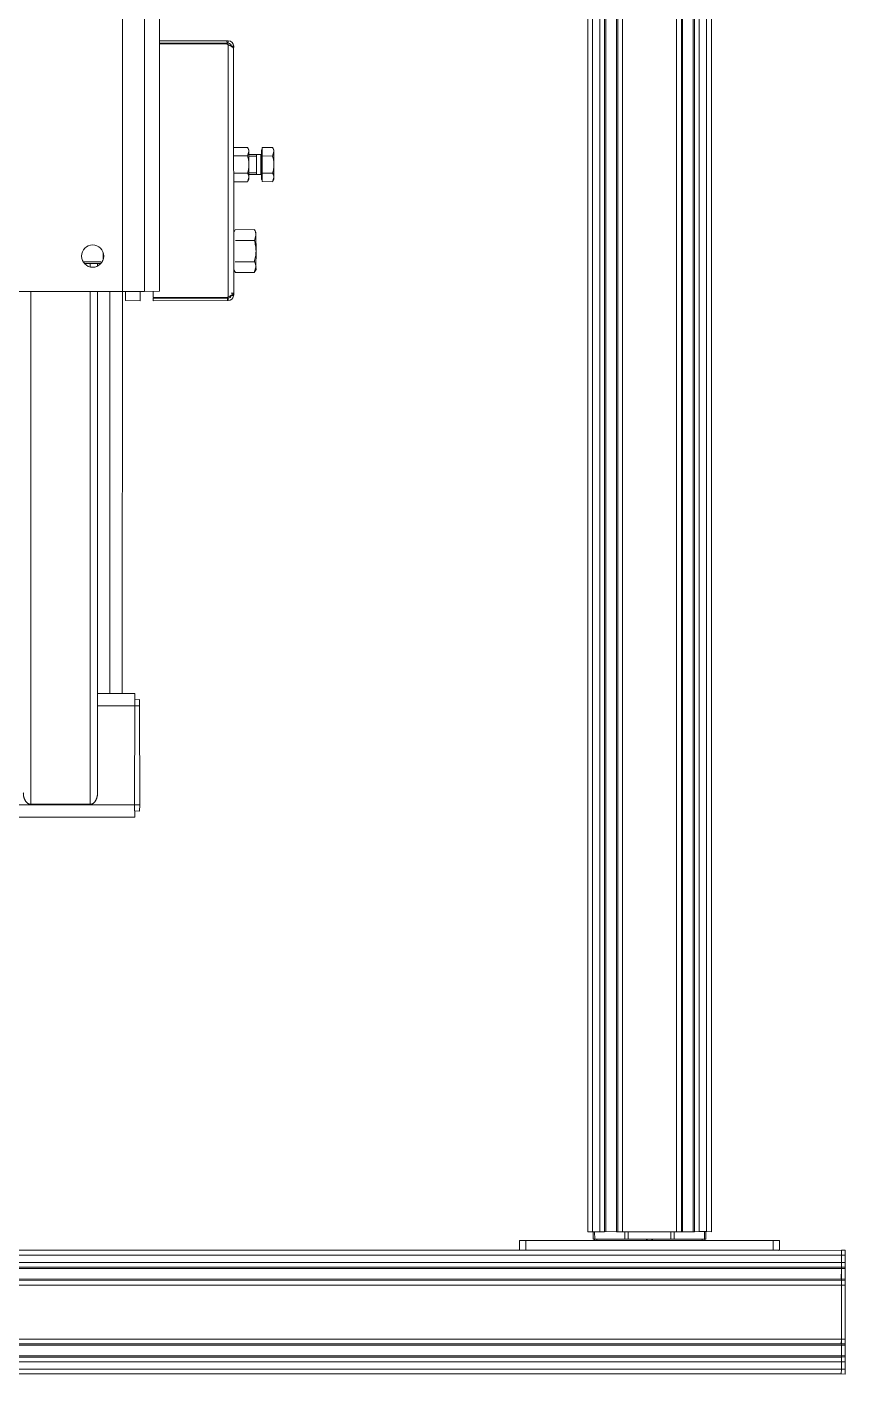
# Model space of a CAD drawing. Header units: millimetres. Extents: x 2179 to 48742, y 3478 to 161002.
# Drawn here: x 35522 to 36183, y 148133 to 149222 of the extents above; entities that cross this region are included whole.
import ezdxf

# ---------------------------------------------------------------- set-up
doc = ezdxf.new("R2010")
doc.units = ezdxf.units.MM
doc.layers.add('0-1', color=7, linetype='Continuous', lineweight=9)
doc.layers.add('2966-1_navrh dispozice stroju-HK_02_dwg-1', color=7, linetype='Continuous', lineweight=9, true_color=0x919191)

# ---------------------------------------------------------------- blocks, each defined once
blk = doc.blocks.new('2966-1_navrh dispozice stroju-HK_02_dwg-876232-1NP _ stroje')
at = {"layer": '0-1'}
for p, q in [((-65881.8, 62139.6), (-65880.9, 62141)), ((-65777.1, 62115.3), (-65781.4, 62108.1)), ((-65798.7, 62105.9), (-65795.5, 62111.3)), ((-65787.1, 62099), (-65783.9, 62104.3)), ((-65793.3, 62088.3), (-65787.5, 62098)), ((-65731.1, 62052.5), (-65723.2, 62065.7)), ((-65711.2, 62036.6), (-65710.1, 62038.3)), ((-65709.4, 62035.6), (-65708.2, 62037.2)), ((-65787.6, 61961.8), (-65792.7, 61964.9)), ((-64859.8, 61968.9), (-64859, 61968.4)), ((-65794.1, 61948), (-65787.2, 61959.5)), ((-65792.8, 61947.2), (-65785.9, 61958.7)), ((-65788, 61949.9), (-65790.4, 61951.3)), ((-65787.3, 61956.4), (-65785.5, 61955.4)), ((-65768, 61944.8), (-65420.6, 61736)), ((-64890.6, 61917.7), (-64895.7, 61920.8)), ((-64903.6, 61896), (-64902.8, 61895.5)), ((-65479.2, 61794.5), (-65484.3, 61786))]:
    blk.add_line(p, q, dxfattribs=at)
at = {"layer": '0-1', "flags": 128}
for points in [[(-66171.5, 62754.6), (-66168.5, 62759.6), (-66165.9, 62758.1), (-66168.9, 62753.1), (-66165.9, 62758.1), (-64863.2, 61975), (-64861.1, 61978.4), (-66163.9, 62761.5), (-66165.9, 62758.1), (-66163.9, 62761.5), (-66166.4, 62763), (-66168.5, 62759.6)], [(-66178.4, 62743.1), (-66174, 62750.4), (-66171.4, 62748.9), (-66175.9, 62741.5), (-66171.4, 62748.9), (-64868.7, 61965.8), (-64868.2, 61966.6)], [(-66174, 62750.4), (-66173.5, 62751.3), (-66170.9, 62749.7), (-66171.4, 62748.9), (-66170.9, 62749.7), (-64868.2, 61966.6), (-64866.2, 61970)], [(-66173.5, 62751.3), (-66171.5, 62754.6), (-66168.9, 62753.1), (-66170.9, 62749.7), (-66168.9, 62753.1), (-64866.2, 61970), (-64863.2, 61975)], [(-66203.4, 62701.5), (-66181, 62738.9), (-66178.4, 62737.3), (-66200.9, 62699.9), (-66178.4, 62737.3), (-64875.6, 61954.2), (-64873.6, 61957.6)], [(-66181, 62738.9), (-66178.9, 62742.2), (-66176.4, 62740.7), (-66178.4, 62737.3), (-66176.4, 62740.7), (-64873.6, 61957.6), (-64873.1, 61958.4)], [(-66178.9, 62742.2), (-66178.4, 62743.1), (-66175.9, 62741.5), (-66176.4, 62740.7), (-66175.9, 62741.5), (-64873.1, 61958.4), (-64868.7, 61965.8)], [(-66205.4, 62698.1), (-66203.4, 62701.5), (-66200.8, 62700), (-66202.9, 62696.6), (-66200.9, 62699.9), (-64898.1, 61916.9), (-64875.6, 61954.2)], [(-66210.4, 62689.9), (-66205.9, 62697.3), (-66203.4, 62695.8), (-66207.8, 62688.4), (-66203.4, 62695.7), (-64900.6, 61912.7), (-64900.1, 61913.5)], [(-66205.9, 62697.3), (-66205.4, 62698.1), (-66202.9, 62696.6), (-66203.4, 62695.7), (-66202.9, 62696.6), (-64900.1, 61913.5), (-64898.1, 61916.9)], [(-64907.6, 61901.1), (-64910.6, 61896.1), (-66213.3, 62679.2), (-66215.4, 62675.8), (-66213.3, 62679.2), (-66215.9, 62680.8), (-66218, 62677.3), (-66215.4, 62675.8), (-64912.6, 61892.7), (-64910.6, 61896.1)], [(-66215.9, 62680.8), (-66212.9, 62685.7), (-66210.3, 62684.2), (-66213.3, 62679.2), (-66210.3, 62684.2), (-64907.6, 61901.1), (-64905.6, 61904.4)], [(-66212.9, 62685.7), (-66210.9, 62689.1), (-66208.3, 62687.5), (-66210.3, 62684.2), (-66208.3, 62687.5), (-64905.6, 61904.4), (-64905.1, 61905.3)], [(-66210.9, 62689.1), (-66210.4, 62689.9), (-66207.8, 62688.4), (-66208.3, 62687.5), (-66207.8, 62688.4), (-64905.1, 61905.3), (-64900.6, 61912.7)], [(-65748.4, 61977.4), (-65742.3, 61987.7), (-66470.8, 62425.6), (-66477, 62415.3)], [(-66148.2, 61312.3), (-66154.4, 61302), (-66882.9, 61739.9), (-66876.7, 61750.2), (-66148.2, 61312.3), (-66139, 61327.7), (-65757.7, 61962), (-65748.4, 61977.4), (-66477, 62415.3), (-66486.2, 62400), (-66214.5, 62236.6)], [(-65886, 62137.8), (-65885.5, 62138.6), (-65887.2, 62139.7), (-65887.7, 62138.8), (-65915.8, 62092)], [(-65914.1, 62091), (-65886, 62137.8), (-65887.7, 62138.8)], [(-65744.8, 61983.4), (-65740.6, 61980.8), (-65709.7, 62032.2), (-65709.8, 62033), (-65884.4, 62138), (-65885.6, 62137.5), (-65913.7, 62090.7)], [(-65882.2, 62139.4), (-65881.1, 62141.2), (-65880.9, 62141), (-65879.3, 62140), (-65710.3, 62038.5), (-65708.7, 62037.5), (-65709.4, 62036.4)], [(-66029.4, 62125.4), (-65757.7, 61962), (-65479.2, 61794.5), (-65474, 61803.1), (-65465.4, 61798), (-65463.4, 61801.4)], [(-65773.6, 62114.4), (-65771.1, 62111.7), (-65775.5, 62104.5), (-65778.4, 62106.3), (-65781.4, 62108.1), (-65787.4, 62111.6), (-65793.3, 62115.2), (-65796.3, 62117), (-65799.2, 62118.8), (-65794.9, 62126), (-65792.7, 62126), (-65791.4, 62125.1), (-65782.5, 62119.8), (-65773.6, 62114.4), (-65772.2, 62113.6), (-65771.1, 62111.7)], [(-65791.4, 62125.1), (-65788.9, 62122.4), (-65793.3, 62115.2)], [(-65797.6, 62117.8), (-65797.9, 62117.4), (-65777.3, 62105), (-65777.1, 62105.4)], [(-65796.5, 62111.9), (-65794.8, 62114.8), (-65781.1, 62106.6)], [(-65811.1, 62099.1), (-65805.3, 62108.7), (-65803.1, 62108.6), (-65801.8, 62107.8), (-65792.9, 62102.5), (-65784, 62097.1), (-65782.6, 62096.3), (-65781.5, 62094.4)], [(-65805.1, 62095.5), (-65799.4, 62105.1), (-65801.8, 62107.8)], [(-65799.7, 62106.6), (-65796.5, 62111.9), (-65782.8, 62103.7), (-65796.5, 62111.9)], [(-65786, 62098.3), (-65782.8, 62103.7), (-65781.1, 62106.6)], [(-65787.3, 62084.8), (-65781.5, 62094.4), (-65784, 62097.1)], [(-65752.1, 62063.6), (-65753.4, 62065.9), (-65745.5, 62079.1), (-65742.8, 62079), (-65741.1, 62078), (-65729.9, 62071.3), (-65718.8, 62064.6), (-65717.1, 62063.6), (-65715.8, 62061.2)], [(-65745.9, 62061.5), (-65738, 62074.6), (-65741.1, 62078)], [(-66291.7, 59550.4), (-66296.6, 59553.4), (-66295.1, 59555.9), (-66290.1, 59553), (-66295.1, 59555.9), (-64790.7, 62058.6), (-64794.2, 62060.7), (-64820.4, 62016.9)], [(-66288.3, 59548.4), (-66291.7, 59550.4), (-66290.1, 59553), (-66286.8, 59550.9), (-66290.1, 59553), (-64785.8, 62055.6), (-64790.7, 62058.6), (-64785.8, 62055.6), (-64784.2, 62058.2), (-64789.2, 62061.2)], [(-65726.3, 62048.1), (-65723.7, 62048.1), (-65715.8, 62061.2), (-65718.8, 62064.6)], [(-66287.5, 59547.9), (-66288.3, 59548.4), (-66286.8, 59550.9), (-66285.9, 59550.4), (-66286.8, 59550.9), (-64782.4, 62053.6), (-64785.8, 62055.6), (-64782.4, 62053.6), (-64780.9, 62056.2), (-64784.2, 62058.2)], [(-66280.1, 59543.4), (-66287.5, 59547.9), (-66285.9, 59550.4), (-66278.6, 59546), (-66285.9, 59550.4), (-64781.6, 62053.1), (-64782.4, 62053.6), (-64781.6, 62053.1), (-64780, 62055.7), (-64780.9, 62056.2)], [(-66279.2, 59542.9), (-66280.1, 59543.4), (-66278.5, 59546), (-66277.7, 59545.5), (-66278.6, 59546), (-64774.2, 62048.7), (-64781.6, 62053.1), (-64774.2, 62048.6), (-64772.6, 62051.2), (-64780, 62055.7)], [(-66275.9, 59540.9), (-66279.2, 59542.9), (-66277.7, 59545.5), (-66274.4, 59543.5), (-66277.7, 59545.5), (-64773.3, 62048.1), (-64774.2, 62048.7), (-64773.3, 62048.1), (-64771.8, 62050.7), (-64772.6, 62051.2)], [(-66238.5, 59518.4), (-66275.9, 59540.9), (-66274.3, 59543.5), (-66237, 59521), (-66274.4, 59543.5), (-64770, 62046.1), (-64773.3, 62048.1), (-64770, 62046.1), (-64768.4, 62048.7), (-64771.8, 62050.7)], [(-66235.2, 59516.4), (-66238.5, 59518.4), (-66237, 59521), (-66233.6, 59519), (-66237, 59521), (-64732.6, 62023.7), (-64770, 62046.1), (-64732.6, 62023.7), (-64731.1, 62026.2), (-64768.4, 62048.7)], [(-66234.3, 59515.9), (-66235.2, 59516.4), (-66233.6, 59519), (-66232.8, 59518.5), (-66233.6, 59519), (-64729.3, 62021.6), (-64732.6, 62023.7), (-64729.3, 62021.7), (-64727.7, 62024.2), (-64731.1, 62026.2)], [(-65709.3, 62031.9), (-65708.9, 62032.5), (-65707.2, 62031.5), (-65707.6, 62030.9), (-65738.4, 61979.5), (-65740.1, 61980.6), (-65709.3, 62031.9), (-65707.6, 62030.9)], [(-66227, 59511.5), (-66234.3, 59515.9), (-66232.8, 59518.5), (-66225.4, 59514.1), (-66232.8, 59518.5), (-64728.4, 62021.1), (-64729.3, 62021.6), (-64728.4, 62021.1), (-64726.9, 62023.7), (-64727.7, 62024.2)], [(-66226.1, 59511), (-66227, 59511.5), (-66225.4, 59514), (-66224.6, 59513.5), (-66225.4, 59514.1), (-64721, 62016.7), (-64728.4, 62021.1), (-64721, 62016.7), (-64719.5, 62019.3), (-64726.9, 62023.7)], [(-66222.8, 59509), (-66226.1, 59511), (-66224.6, 59513.5), (-66221.2, 59511.5), (-66224.6, 59513.5), (-64720.2, 62016.2), (-64721, 62016.7), (-64720.2, 62016.2), (-64718.7, 62018.8), (-64719.5, 62019.3)], [(-64932.4, 61846.2), (-64829.4, 62017.6), (-64822.5, 62013.5), (-64925.5, 61842.1), (-64932.4, 61846.2), (-64935, 61841.9), (-64928.1, 61837.8), (-64925.5, 61842.1)], [(-64822.5, 62013.5), (-64819.9, 62017.8), (-64826.8, 62021.9), (-64829.4, 62017.6)], [(-64715.3, 62016.8), (-64710.3, 62013.8), (-64711.9, 62011.2), (-64716.9, 62014.2), (-64720.2, 62016.2), (-64716.8, 62014.2), (-64715.3, 62016.8), (-64718.7, 62018.8)], [(-66087.6, 59714.8), (-66212.8, 59506.5), (-66216.2, 59508.5), (-64711.9, 62011.2), (-64716.9, 62014.2), (-66221.2, 59511.5), (-66216.2, 59508.5), (-66221.2, 59511.5), (-66222.8, 59509), (-66217.8, 59506)], [(-65516.8, 60664.4), (-64708.5, 62009.1), (-64711.9, 62011.2), (-64708.5, 62009.1), (-64706.9, 62011.7), (-64710.3, 62013.8)], [(-65750.2, 61974.4), (-65743.8, 61970.5), (-65750, 61960.3), (-65756.4, 61964.1)], [(-64876.6, 61952.7), (-64871.4, 61949.6), (-64858.9, 61970.4), (-64864, 61973.5)], [(-64857.9, 61970.1), (-64858.9, 61970.4), (-64858.3, 61971.4), (-64863.4, 61974.5)], [(-65762.9, 61953.4), (-65484.3, 61786), (-65489.5, 61777.4)], [(-64878, 61950.3), (-64872.9, 61947.2), (-64871.4, 61949.6)], [(-65795.8, 61898.5), (-65440.5, 61685), (-65415.8, 61726.1), (-65771.1, 61939.7)], [(-64892, 61915.3), (-64890.6, 61917.7), (-64872.9, 61947.2)], [(-64897.2, 61918.4), (-64892, 61915.3), (-64904.7, 61894.3), (-64903.8, 61893.8)], [(-64909.7, 61897.5), (-64904.6, 61894.5), (-64905.2, 61893.5), (-64910.3, 61896.5)], [(-64927.6, 61838.7), (-66298.5, 59558), (-66295.1, 59555.9), (-66298.5, 59558), (-66300.1, 59555.4), (-66296.6, 59553.4)], [(-65394.8, 61760.2), (-65396.9, 61756.7), (-65465.4, 61798), (-65480.9, 61772.2)], [(-65392.6, 61754.2), (-65390.5, 61757.6), (-65394.8, 61760.2), (-65463.4, 61801.4), (-65467.7, 61804), (-65469.7, 61800.5)], [(-65857.1, 60971.6), (-65388.3, 61751.6), (-65396.9, 61756.7), (-65865.7, 60976.8), (-65934.3, 61018), (-65841.5, 61172.3)]]:
    blk.add_lwpolyline(points, dxfattribs=at)
blk.add_lwpolyline([(-64792.6, 62063.2), (-64794.2, 62060.7), (-64790.7, 62058.6), (-64789.2, 62061.2)], close=True, dxfattribs=at)
at = {"layer": '0-1'}
blk.add_circle((-65794.5, 61956.1), 9, dxfattribs=at)
for centre, radius, start, end in [((-65883.4, 62137.4), 4.41, 58.9896, 148.9896), ((-65883.4, 62137.4), 2.41, 58.9896, 148.9896), ((-65794.7, 62119.2), 6.77, 60.6539, 91.7097), ((-65795.3, 62115.1), 0.6, 328.9896, 58.9896), ((-65776.9, 62108.5), 6.77, 60.6539, 91.7097), ((-65805.1, 62101.9), 6.77, 60.6539, 91.7097), ((-65780.5, 62106.3), 0.6, 58.9896, 148.9896), ((-65787.3, 62091.2), 6.77, 60.6539, 91.7097), ((-65745.2, 62070.6), 8.47, 60.6539, 91.7097), ((-65722.9, 62057.2), 8.47, 60.6539, 91.7097), ((-65710.8, 62037.8), 0.882, 39.7257, 53.8508), ((-65711, 62033.7), 4.43, 50.7406, 58.9689), ((-65711, 62033.7), 4.41, 328.9896, 50.7198), ((-65711, 62033.7), 2.41, 328.9896, 50.7198), ((-64886, 61935), 6, 295.4323, 2.547)]:
    blk.add_arc(centre, radius, start, end, dxfattribs=at)
for points, knots in [([(-65884.4, 62138), (-65884.2, 62138.2), (-65883.9, 62138.4), (-65883.4, 62138.7), (-65883.1, 62138.9), (-65882.8, 62139.1), (-65882.4, 62139.3), (-65882.1, 62139.4), (-65881.8, 62139.6), (-65881.5, 62139.7), (-65881.3, 62139.9), (-65881, 62140), (-65880.7, 62140.1), (-65880.5, 62140.1), (-65880.2, 62140.2), (-65880, 62140.2), (-65879.8, 62140.2), (-65879.6, 62140.2), (-65879.4, 62140.1), (-65879.3, 62140)], [0, 0, 0, 0, 0.140218, 0.209188, 0.277198, 0.343796, 0.408445, 0.470776, 0.530707, 0.588075, 0.642498, 0.693685, 0.741619, 0.786426, 0.828139, 0.866787, 0.90265, 0.936318, 1, 1, 1, 1]), ([(-65782.5, 62119.8), (-65783.5, 62120.4), (-65785.6, 62121.4), (-65787.8, 62122.1), (-65788.9, 62122.4)], [0, 0, 0, 0, 0.498895, 1, 1, 1, 1]), ([(-65777.1, 62115.3), (-65777.9, 62116.1), (-65779.5, 62117.8), (-65781.4, 62119.2), (-65782.5, 62119.8)], [0, 0, 0, 0, 0.498351, 1, 1, 1, 1]), ([(-65792.9, 62102.5), (-65793.9, 62103.1), (-65796, 62104.1), (-65798.2, 62104.8), (-65799.4, 62105.1)], [0, 0, 0, 0, 0.498915, 1, 1, 1, 1]), ([(-65787.5, 62098), (-65788.3, 62098.8), (-65790, 62100.5), (-65791.9, 62101.9), (-65792.9, 62102.5)], [0, 0, 0, 0, 0.498408, 1, 1, 1, 1]), ([(-65729.9, 62071.3), (-65731.2, 62072), (-65733.8, 62073.3), (-65736.6, 62074.2), (-65738, 62074.6)], [0, 0, 0, 0, 0.498882, 1, 1, 1, 1]), ([(-65723.2, 62065.7), (-65724.2, 62066.7), (-65726.3, 62068.8), (-65728.7, 62070.5), (-65729.9, 62071.3)], [0, 0, 0, 0, 0.498414, 1, 1, 1, 1]), ([(-65710.1, 62038.3), (-65710, 62038.2), (-65709.9, 62038), (-65709.8, 62037.6), (-65709.7, 62037.3), (-65709.6, 62037), (-65709.6, 62036.6), (-65709.6, 62036.3), (-65709.6, 62035.8), (-65709.6, 62035.4), (-65709.6, 62034.9), (-65709.6, 62034.5), (-65709.7, 62033.8), (-65709.7, 62033.3), (-65709.8, 62033)], [0, 0, 0, 0, 0.0917, 0.143299, 0.199902, 0.261596, 0.328321, 0.40007, 0.47647, 0.55688, 0.640784, 0.727803, 0.817213, 1, 1, 1, 1]), ([(-65415.8, 61726.1), (-65415.6, 61726.5), (-65415.4, 61727.1), (-65415.2, 61727.9), (-65415.2, 61728.6), (-65415.3, 61729.2), (-65415.4, 61729.8), (-65415.6, 61730.4), (-65415.9, 61731), (-65416.1, 61731.5), (-65416.4, 61732), (-65416.7, 61732.5), (-65417, 61732.9), (-65417.4, 61733.3), (-65417.7, 61733.6), (-65418, 61734), (-65418.4, 61734.3), (-65418.7, 61734.6), (-65419, 61734.9), (-65419.4, 61735.2), (-65419.9, 61735.5), (-65420.3, 61735.8), (-65420.6, 61736)], [0, 0, 0, 0, 0.106534, 0.159894, 0.213178, 0.26614, 0.318468, 0.369843, 0.419991, 0.468705, 0.515862, 0.561412, 0.605371, 0.647803, 0.688809, 0.728516, 0.767064, 0.804603, 0.841289, 0.877278, 0.912727, 1, 1, 1, 1]), ([(-65451.5, 61684.6), (-65451.3, 61684.5), (-65451, 61684.3), (-65450.6, 61684.1), (-65450.2, 61683.9), (-65449.8, 61683.7), (-65449.4, 61683.5), (-65449, 61683.4), (-65448.5, 61683.2), (-65448.1, 61683.1), (-65447.6, 61683), (-65447.1, 61682.9), (-65446.6, 61682.8), (-65446, 61682.7), (-65445.4, 61682.7), (-65444.9, 61682.7), (-65444.3, 61682.8), (-65443.6, 61682.9), (-65443, 61683.1), (-65442.4, 61683.3), (-65441.9, 61683.6), (-65441.2, 61684.1), (-65440.8, 61684.6), (-65440.5, 61685)], [0, 0, 0, 0, 0.052212, 0.087275, 0.122724, 0.158713, 0.195399, 0.232939, 0.271486, 0.311193, 0.352199, 0.394631, 0.438589, 0.48414, 0.531296, 0.58001, 0.630158, 0.681533, 0.73386, 0.786822, 0.840106, 0.893466, 1, 1, 1, 1])]:
    blk.add_open_spline(points, degree=3, knots=knots, dxfattribs=at)

msp = doc.modelspace()

# ---------------------------------------------------------------- block references
at = {"layer": '2966-1_navrh dispozice stroju-HK_02_dwg-1', "rotation": 301.0103595051887}
msp.add_blockref('2966-1_navrh dispozice stroju-HK_02_dwg-876232-1NP _ stroje', (16370.5, 60726.8), dxfattribs=at)

doc.saveas('drawing.dxf')
